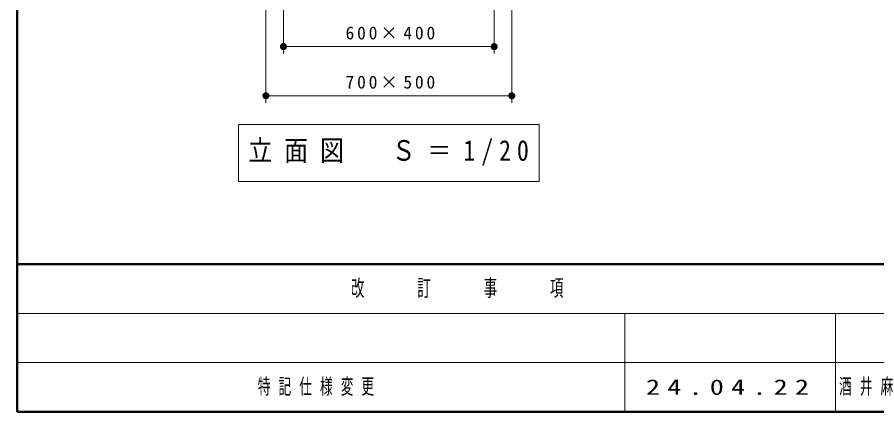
# Model space of a CAD drawing. Units: millimetres on the paper. Extents: x -365 to 0, y 0 to 257.
# Drawn here: x -365 to -242.6, y 0 to 56.2 of the extents above; entities that cross this region are included whole.
import ezdxf

# ---------------------------------------------------------------- set-up
doc = ezdxf.new("R2010")
doc.units = ezdxf.units.MM
doc.layers.add('LY_1', color=7, linetype='Continuous', lineweight=13)
doc.styles.add('ＭＳ ゴシック', font='')
doc.styles.get('ＭＳ ゴシック').set_extended_font_data('MS Gothic')

# ---------------------------------------------------------------- blocks, each defined once
blk = doc.blocks.new('filled_dot')
at = {"color": 0, "linetype": 'Continuous', "lineweight": -2, "const_width": 1.25}
blk.add_lwpolyline([(-0.625, 0, 1), (0.625, 0, 1)], format="xyb", close=True, dxfattribs=at)

msp = doc.modelspace()

# ---------------------------------------------------------------- linework, layer by layer
at = {"layer": 'LY_1', "lineweight": 50}
for p, q in [((-365, 257), (-365, 0)), ((-365, 21), (0, 21)), ((-365, 0), (0, 0))]:
    msp.add_line(p, q, dxfattribs=at)
at = {"layer": 'LY_1'}
for p, q in [((-327.096, 69.989), (-327.096, 50.989)), ((-297.096, 69.989), (-297.096, 50.989)), ((-329.596, 64.989), (-329.596, 43.989)), ((-294.596, 64.989), (-294.596, 43.989)), ((-297.096, 51.989), (-327.096, 51.989)), ((-294.596, 44.989), (-329.596, 44.989)), ((-333.496, 40.918), (-333.496, 32.784)), ((-290.696, 40.918), (-333.496, 40.918)), ((-290.696, 32.784), (-290.696, 40.918)), ((-333.496, 32.784), (-290.696, 32.784)), ((-365, 14), (-238.5, 14)), ((-278.5, 14), (-278.5, 0)), ((-248.5, 14), (-248.5, 0)), ((-365, 7), (-238.5, 7))]:
    msp.add_line(p, q, dxfattribs=at)

# ---------------------------------------------------------------- block references
at = {"layer": 'LY_1', "xscale": 0.4, "yscale": 0.4}
for p in [(-327.096, 51.989), (-329.596, 44.989)]:
    msp.add_blockref('filled_dot', p, dxfattribs=at)
at = {"layer": 'LY_1', "xscale": 0.4, "yscale": 0.4, "rotation": 180}
for p in [(-297.096, 51.989), (-294.596, 44.989)]:
    msp.add_blockref('filled_dot', p, dxfattribs=at)

# ---------------------------------------------------------------- texts
at = {"layer": 'LY_1', "style": 'ＭＳ ゴシック'}
for s, insert, char_height, attachment_point in [('\\T1.32;600×400', (-311.676, 52.989), 1.833, 8), ('\\T1.32;700×500', (-311.676, 45.989), 1.833, 8), ('\\T1.5;\\W0.85;立面図\u3000Ｓ＝1/20', (-332.096, 36.851), 2.933, 4), ('\\T1.64;\\W0.6;改\u3000\u3000訂\u3000\u3000事\u3000\u3000項', (-301.75, 17.5), 2.346, 5), ('\\T1.64;\\W0.6;特記仕様変更', (-330.75, 3.5), 2.199, 4), ('\\T1.64;\\W0.6;酒井麻', (-248, 3.5), 2.199, 4), ('\\T1.5;\\W1.35;24.04.22', (-275.5, 3.5), 2.199, 4)]:
    msp.add_mtext(s, dxfattribs=dict(at, insert=insert, char_height=char_height, attachment_point=attachment_point))

doc.saveas('drawing.dxf')
